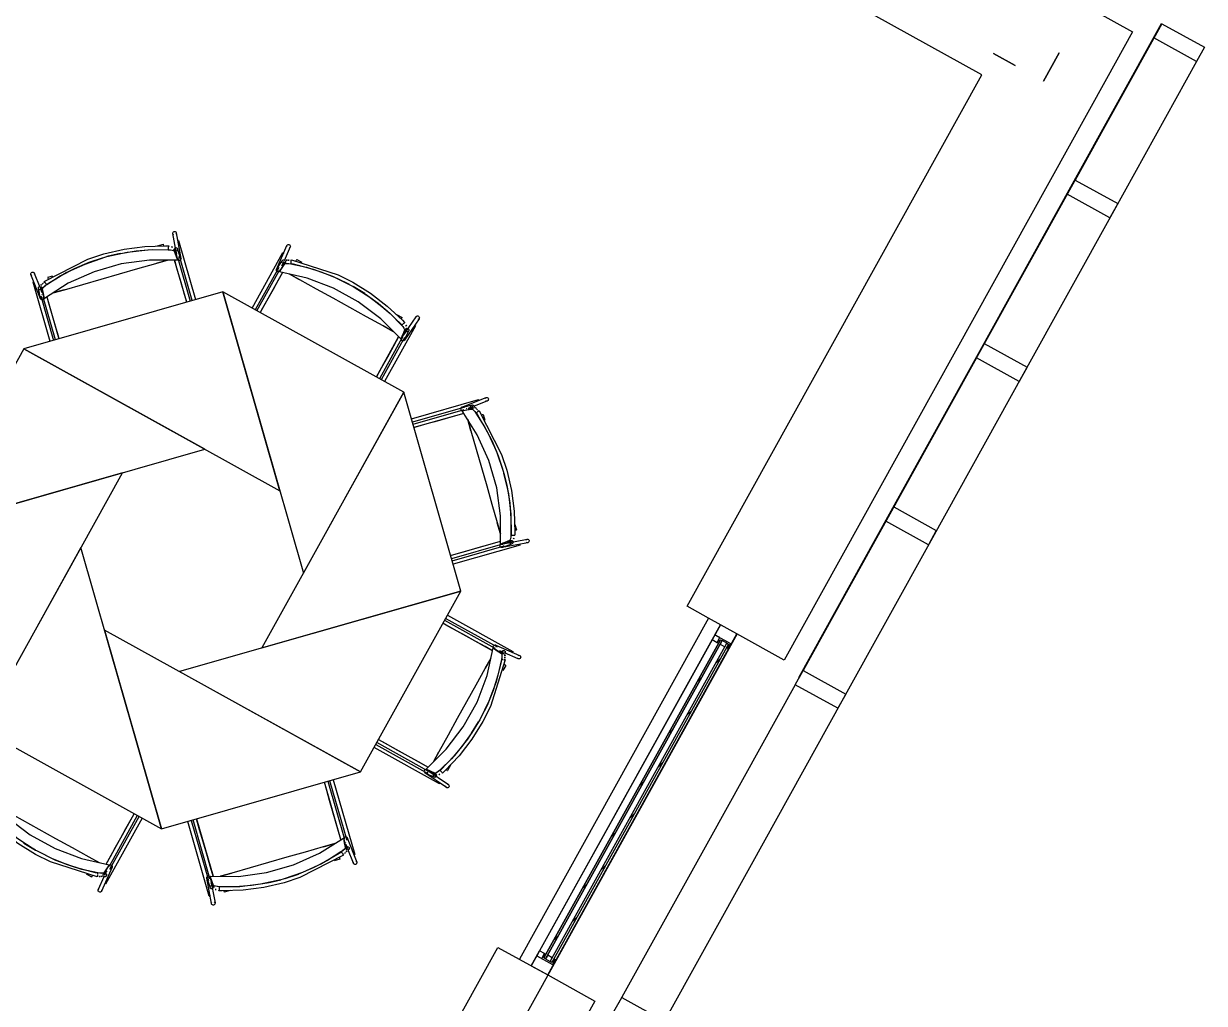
# Model space of a CAD drawing. Header units: metres. Extents: x 3.2 to 22.3, y 0.7 to 22.8.
# Drawn here: x 20.843 to 22.273, y 15.84 to 17.027 of the extents above; entities that cross this region are included whole.
import ezdxf

# ---------------------------------------------------------------- set-up
doc = ezdxf.new("R2010")
doc.units = ezdxf.units.M
for name, color, linetype in [('ARREDI', 9, 'Continuous'), ('INFISSI_VETRATE', 4, 'Continuous'), ('PARETI_STRUTTURE', 7, 'Continuous'), ('PORTE_SCALE', 2, 'Continuous')]:
    doc.layers.add(name, color=color, linetype=linetype)

msp = doc.modelspace()

# ---------------------------------------------------------------- linework, layer by layer
at = {"layer": 'ARREDI'}
for points in [[(22.2207, 17.0273), (22.2211, 17.0271), (22.1113, 16.8291), (22.111, 16.8293)], [(22.111, 16.8293), (22.1113, 16.8291), (22.0016, 16.6311), (22.0012, 16.6313)], [(21.1534, 16.4614), (21.0843, 16.7023), (20.8434, 16.6332)], [(21.182, 16.3617), (21.3035, 16.5808), (21.0843, 16.7023)], [(21.0626, 16.5118), (20.8434, 16.6332), (20.722, 16.4141)], [(22.0012, 16.6313), (22.0016, 16.6311), (21.8918, 16.4331), (21.8915, 16.4333)], [(21.1317, 16.2709), (21.3725, 16.3399), (21.3035, 16.5808)], [(20.9628, 16.4831), (20.722, 16.4141), (20.791, 16.1732)], [(21.8914, 16.4333), (21.8918, 16.4331), (21.782, 16.235), (21.7817, 16.2352)], [(20.9125, 16.3924), (20.791, 16.1732), (21.0102, 16.0517)], [(21.0319, 16.2423), (21.251, 16.1208), (21.3725, 16.3399)], [(20.9411, 16.2926), (21.0102, 16.0517), (21.251, 16.1208)]]:
    msp.add_lwpolyline(points, close=True, dxfattribs=at)
for points in [[(21.0249, 16.7714), (21.0243, 16.7718), (21.0238, 16.7724), (21.0237, 16.7729), (21.0237, 16.7729), (21.0237, 16.7731), (21.0237, 16.7739), (21.0241, 16.7746)], [(21.0241, 16.7745), (21.0246, 16.7751), (21.0253, 16.7754), (21.0261, 16.7754), (21.0268, 16.7752), (21.0274, 16.7748), (21.0278, 16.7742), (21.028, 16.7737), (21.028, 16.7737), (21.028, 16.7734), (21.0279, 16.7727), (21.0276, 16.772)], [(21.0131, 16.7579), (21.0129, 16.7586), (21.0127, 16.7592), (21.0126, 16.7597), (21.0125, 16.76)], [(21.0125, 16.76), (21.0125, 16.76)], [(21.0186, 16.7537), (21.0186, 16.7539), (21.0186, 16.7544), (21.0187, 16.755)], [(21.0187, 16.755), (21.0187, 16.7557), (21.0187, 16.7565), (21.0188, 16.7571), (21.0188, 16.7576), (21.0188, 16.7579), (21.0188, 16.758), (21.0188, 16.7579), (21.0188, 16.7577)], [(21.0222, 16.7568), (21.0235, 16.7565)], [(21.0234, 16.7565), (21.0222, 16.7567)], [(21.0257, 16.7555), (21.0278, 16.75), (21.0284, 16.7486)], [(21.0261, 16.7555), (21.0268, 16.7558), (21.0276, 16.7559), (21.0283, 16.7557), (21.0289, 16.7553), (21.0289, 16.7552), (21.0293, 16.7547), (21.0294, 16.7545), (21.0295, 16.7539), (21.0294, 16.7532), (21.029, 16.7525)], [(21.0293, 16.7641), (21.0299, 16.7643)], [(21.0307, 16.7645), (21.0304, 16.7645), (21.0299, 16.7643)], [(21.0307, 16.7646), (21.0307, 16.7646)], [(21.162, 16.7567), (21.1618, 16.7574), (21.1619, 16.7582), (21.162, 16.7584), (21.162, 16.7584), (21.1622, 16.7588), (21.1628, 16.7593), (21.1635, 16.7596), (21.1642, 16.7597), (21.1649, 16.7595), (21.1655, 16.759), (21.1659, 16.7584)], [(21.1659, 16.7584), (21.1661, 16.7577), (21.166, 16.7569), (21.1659, 16.7567), (21.1659, 16.7567), (21.1657, 16.7563), (21.1652, 16.7557)], [(21.0254, 16.7516), (21.0275, 16.7461), (21.0296, 16.7406), (20.9954, 16.7408), (20.9614, 16.7361), (20.9285, 16.7266), (20.8972, 16.7126), (20.8683, 16.6943), (20.8671, 16.7001), (20.866, 16.7059), (20.8663, 16.7068), (20.8674, 16.708), (20.8691, 16.7096), (20.871, 16.711)], [(20.871, 16.7111), (20.8875, 16.7214), (20.9048, 16.7305), (20.9227, 16.7381), (20.9386, 16.7433)], [(20.8712, 16.7111), (20.8876, 16.7215), (20.9049, 16.7305), (20.9228, 16.7381), (20.9386, 16.7433)], [(20.8788, 16.701), (20.8925, 16.7049), (20.9147, 16.7113), (20.9369, 16.7176), (20.9591, 16.724), (20.9813, 16.7304), (21.0034, 16.7367), (21.0172, 16.7406)], [(20.944, 16.7449), (20.9598, 16.7487)], [(20.9599, 16.7487), (20.944, 16.7449)], [(20.9604, 16.7488), (20.9794, 16.7519), (20.9988, 16.7534), (21.0182, 16.7533)], [(20.9605, 16.7489), (20.9795, 16.7519), (20.9989, 16.7534), (21.0184, 16.7533)], [(21.0172, 16.7406), (21.0038, 16.7368)], [(21.0184, 16.7533), (21.0208, 16.7531), (21.0231, 16.7527), (21.0247, 16.7522), (21.0254, 16.7516)], [(21.0184, 16.7533), (21.0209, 16.7531), (21.0231, 16.7527), (21.0247, 16.7522), (21.0254, 16.7516)], [(21.0291, 16.7526), (21.0285, 16.752), (21.0278, 16.7517), (21.0271, 16.7517), (21.0264, 16.7519), (21.0258, 16.7523), (21.0258, 16.7523), (21.0254, 16.7529), (21.0253, 16.753), (21.0252, 16.7536), (21.0253, 16.7543)], [(21.0406, 16.6898), (21.038, 16.6989), (21.0338, 16.7136), (21.0296, 16.7283), (21.0261, 16.7406)], [(21.0296, 16.7406), (21.0299, 16.7436)], [(21.0299, 16.7436), (21.0296, 16.7406)], [(21.0333, 16.7411), (21.0328, 16.7406), (21.0321, 16.7403), (21.0314, 16.7402), (21.0306, 16.7404), (21.03, 16.7408)], [(21.0311, 16.7444), (21.0318, 16.7445), (21.0326, 16.7443), (21.0332, 16.7438), (21.0336, 16.7432), (21.0337, 16.7427), (21.0337, 16.7427), (21.0338, 16.7425), (21.0337, 16.7417), (21.0333, 16.7411)], [(21.1561, 16.7381), (21.156, 16.7388), (21.1561, 16.7395), (21.1563, 16.7401), (21.1564, 16.7402), (21.1569, 16.7407), (21.1569, 16.7407), (21.1576, 16.741), (21.1583, 16.741), (21.1591, 16.7408), (21.1596, 16.7403)], [(21.1572, 16.7501), (21.1572, 16.7501)], [(21.1573, 16.7501), (21.1575, 16.75), (21.158, 16.7497)], [(21.158, 16.7497), (21.1585, 16.7494)], [(21.1608, 16.7405), (21.1625, 16.7407)], [(21.1625, 16.7407), (21.1609, 16.7405)], [(21.1635, 16.7406), (21.1647, 16.7406)], [(21.1648, 16.7406), (21.1637, 16.7406)], [(21.1673, 16.7407), (21.1673, 16.741), (21.1673, 16.741), (21.1673, 16.741)], [(21.174, 16.7416), (21.1738, 16.7413), (21.1736, 16.7409), (21.1733, 16.7403), (21.1729, 16.7397)], [(20.8533, 16.7221), (20.8527, 16.7225), (20.8522, 16.723), (20.8521, 16.7233), (20.8521, 16.7233), (20.852, 16.7237), (20.852, 16.7245), (20.8523, 16.7252), (20.8528, 16.7257), (20.8535, 16.7261), (20.8542, 16.7262), (20.8549, 16.726)], [(21.1494, 16.7278), (21.1492, 16.7286), (21.1493, 16.7293), (21.1494, 16.7295), (21.1494, 16.7296), (21.1496, 16.73), (21.1502, 16.7305), (21.1509, 16.7308), (21.1516, 16.7308)], [(21.1531, 16.7274), (21.1526, 16.7269), (21.1519, 16.7266), (21.1511, 16.7266), (21.1504, 16.7268), (21.1498, 16.7272), (21.1494, 16.7278)], [(21.3045, 16.6559), (21.3021, 16.6505), (21.2997, 16.6452), (21.2756, 16.6695), (21.2483, 16.6902), (21.2184, 16.7068), (21.1863, 16.719), (21.1529, 16.7265), (21.1562, 16.7314), (21.1595, 16.7363), (21.1603, 16.7367), (21.162, 16.7368), (21.1643, 16.7367), (21.1667, 16.7364)], [(21.1532, 16.7288), (21.1529, 16.7265)], [(21.1558, 16.7339), (21.1567, 16.7353), (21.1592, 16.7388)], [(21.1601, 16.7397), (21.1602, 16.739), (21.1602, 16.7382), (21.1599, 16.7377), (21.1598, 16.7376), (21.1593, 16.7371), (21.1586, 16.7368), (21.1579, 16.7368), (21.1572, 16.737), (21.1566, 16.7374), (21.1561, 16.7381)], [(21.1595, 16.7363), (21.1603, 16.7367), (21.1619, 16.7369), (21.1642, 16.7367), (21.1667, 16.7364)], [(21.1672, 16.7402), (21.1661, 16.7404)], [(21.1661, 16.7404), (21.1672, 16.7402)], [(21.1668, 16.7381), (21.1667, 16.7375), (21.1666, 16.737), (21.1666, 16.7368)], [(21.1667, 16.7364), (21.1857, 16.7321), (21.2043, 16.7262), (21.2224, 16.7189), (21.2373, 16.7114)], [(21.1669, 16.7364), (21.1858, 16.732), (21.2044, 16.7262), (21.2224, 16.7189), (21.2373, 16.7114)], [(21.167, 16.7388), (21.1671, 16.7396), (21.1672, 16.7402)], [(20.8546, 16.7141), (20.8546, 16.7141), (20.8546, 16.7141), (20.8554, 16.7143)], [(20.8549, 16.7261), (20.8556, 16.7257), (20.856, 16.7251), (20.8561, 16.7249), (20.8561, 16.7248), (20.8563, 16.7244), (20.8562, 16.7236), (20.856, 16.7229)], [(20.8554, 16.7143), (20.8561, 16.7145)], [(20.8668, 16.7127), (20.8657, 16.7117)], [(20.8657, 16.7117), (20.8667, 16.7126)], [(20.8687, 16.7141), (20.8678, 16.7134)], [(20.8678, 16.7134), (20.8687, 16.7141)], [(20.8682, 16.7148), (20.8682, 16.7148)], [(20.8682, 16.7147), (20.8684, 16.7145), (20.8687, 16.7141), (20.869, 16.7135), (20.8695, 16.7129), (20.8699, 16.7123)], [(20.8707, 16.7112), (20.8705, 16.7114), (20.8703, 16.7118), (20.8699, 16.7123)], [(20.8731, 16.7178), (20.8729, 16.7185), (20.8727, 16.7191), (20.8726, 16.7196), (20.8725, 16.7198)], [(21.1564, 16.7257), (21.1513, 16.7166), (21.1451, 16.7053), (21.1388, 16.694), (21.1325, 16.6827), (21.1295, 16.6773)], [(21.1772, 16.717), (21.1651, 16.7238)], [(21.291, 16.654), (21.2784, 16.6609), (21.2583, 16.6721), (21.2381, 16.6833), (21.2179, 16.6945), (21.1977, 16.7057), (21.1776, 16.7168), (21.1651, 16.7238)], [(20.8624, 16.7048), (20.8617, 16.7052), (20.8613, 16.7057), (20.8611, 16.7063), (20.861, 16.7064), (20.8611, 16.7071), (20.8611, 16.7072), (20.8613, 16.7078), (20.8619, 16.7084), (20.8625, 16.7087), (20.8633, 16.7088)], [(20.864, 16.7087), (20.8646, 16.7083), (20.8651, 16.7077), (20.8653, 16.7072), (20.8653, 16.707), (20.8653, 16.7063), (20.8653, 16.7063), (20.865, 16.7056), (20.8645, 16.7051), (20.8639, 16.7047), (20.8631, 16.7046), (20.8624, 16.7048)], [(20.8639, 16.7098), (20.865, 16.7111)], [(20.8651, 16.7111), (20.864, 16.7098)], [(20.8651, 16.7016), (20.8648, 16.7032), (20.864, 16.7074)], [(20.8654, 16.7), (20.8656, 16.6991)], [(20.866, 16.7059), (20.8663, 16.7067), (20.8673, 16.708), (20.869, 16.7095), (20.871, 16.711)], [(20.8922, 16.7048), (20.8788, 16.701)], [(21.2422, 16.7087), (21.2561, 16.7002)], [(21.2562, 16.7002), (21.2422, 16.7087)], [(21.2567, 16.6999), (21.2722, 16.6886), (21.287, 16.676), (21.3007, 16.6622)], [(21.2567, 16.6999), (21.2723, 16.6886), (21.2871, 16.6759), (21.3008, 16.6621)], [(20.8648, 16.6928), (20.8642, 16.6931), (20.8637, 16.6937), (20.8636, 16.6939), (20.8636, 16.694), (20.8635, 16.6944), (20.8635, 16.6952), (20.8638, 16.6959), (20.8643, 16.6964)], [(20.8678, 16.6951), (20.8677, 16.6943), (20.8675, 16.6936), (20.867, 16.6931), (20.8663, 16.6927), (20.8656, 16.6926), (20.8648, 16.6928)], [(20.8669, 16.6961), (20.8683, 16.6943)], [(20.8713, 16.6962), (20.8741, 16.6862), (20.8777, 16.6738), (20.8813, 16.6613), (20.8848, 16.6489), (20.8858, 16.6454)], [(21.3003, 16.6691), (21.3006, 16.6697), (21.301, 16.6703), (21.3012, 16.6707), (21.3013, 16.671)], [(21.318, 16.671), (21.3182, 16.6717), (21.3184, 16.6722), (21.3184, 16.6722), (21.3185, 16.6724), (21.3191, 16.6728), (21.3198, 16.6731)], [(21.3198, 16.6731), (21.3206, 16.6731), (21.3213, 16.6728), (21.3218, 16.6723), (21.3222, 16.6716), (21.3223, 16.6709), (21.3222, 16.6702), (21.322, 16.6697), (21.322, 16.6697), (21.3218, 16.6695), (21.3212, 16.6691), (21.3205, 16.6688)], [(21.291, 16.654), (21.2788, 16.6607)], [(21.3008, 16.6621), (21.3023, 16.6602), (21.3036, 16.6583), (21.3044, 16.6568), (21.3045, 16.6559)], [(21.3008, 16.6621), (21.3024, 16.6601), (21.3037, 16.6583), (21.3045, 16.6568), (21.3046, 16.6559)], [(21.3022, 16.6631), (21.3017, 16.6626), (21.3014, 16.6623), (21.3012, 16.6622)], [(21.3042, 16.6649), (21.3044, 16.665), (21.3044, 16.6651), (21.3044, 16.665), (21.3042, 16.6648), (21.3033, 16.6641), (21.3027, 16.6636), (21.3022, 16.6631)], [(21.3075, 16.6584), (21.3051, 16.653), (21.3045, 16.6517)], [(21.3078, 16.654), (21.3071, 16.654), (21.3063, 16.6543), (21.3058, 16.6548), (21.3054, 16.6554), (21.3053, 16.6561), (21.3053, 16.6561), (21.3054, 16.6568), (21.3055, 16.657), (21.3058, 16.6575), (21.3064, 16.6579), (21.3071, 16.6582)], [(21.3066, 16.6608), (21.3059, 16.6618)], [(21.3059, 16.6618), (21.3067, 16.6607)], [(21.3085, 16.6579), (21.3091, 16.6574), (21.3095, 16.6568), (21.3096, 16.656), (21.3096, 16.656), (21.3095, 16.6553), (21.3094, 16.6552), (21.3091, 16.6547), (21.3085, 16.6542), (21.3078, 16.654)], [(21.3161, 16.662), (21.3167, 16.6617)], [(21.3175, 16.6613), (21.3175, 16.6613), (21.3174, 16.6613), (21.3172, 16.6615), (21.3167, 16.6617)], [(21.2972, 16.6477), (21.291, 16.6365), (21.2836, 16.6231), (21.2762, 16.6097), (21.2703, 16.5992)], [(21.2997, 16.6452), (21.302, 16.6471)], [(21.302, 16.6471), (21.2997, 16.6451)], [(21.3027, 16.6428), (21.302, 16.6429), (21.3013, 16.6431), (21.3007, 16.6436), (21.3003, 16.6443), (21.3002, 16.645)], [(21.3035, 16.6468), (21.3041, 16.6463), (21.3044, 16.6457), (21.3045, 16.6449), (21.3044, 16.6442), (21.3042, 16.6438), (21.3042, 16.6437), (21.304, 16.6435), (21.3034, 16.6431), (21.3027, 16.6429)], [(21.3941, 16.5709), (21.3939, 16.5717), (21.3938, 16.5717)], [(21.3938, 16.5717), (21.3938, 16.5717)], [(21.3941, 16.5709), (21.3943, 16.5702)], [(21.4019, 16.573), (21.4022, 16.5736), (21.4028, 16.5741), (21.403, 16.5742), (21.4031, 16.5742), (21.4035, 16.5743), (21.4043, 16.5743), (21.405, 16.574), (21.4055, 16.5735), (21.4059, 16.5728), (21.406, 16.5721), (21.4058, 16.5714)], [(21.4058, 16.5714), (21.4055, 16.5707), (21.4049, 16.5703), (21.4046, 16.5701), (21.4046, 16.5701), (21.4042, 16.57), (21.4034, 16.57), (21.4027, 16.5703)], [(21.376, 16.555), (21.366, 16.5522), (21.3536, 16.5486), (21.3411, 16.545), (21.3287, 16.5415), (21.3163, 16.5379)], [(21.3749, 16.5585), (21.3741, 16.5585), (21.3734, 16.5588), (21.3729, 16.5593), (21.3725, 16.56), (21.3724, 16.5607), (21.3725, 16.5615)], [(21.3725, 16.5615), (21.3729, 16.5621), (21.3735, 16.5626), (21.3737, 16.5627), (21.3738, 16.5627), (21.3742, 16.5628), (21.375, 16.5628), (21.3757, 16.5625), (21.3762, 16.562)], [(21.4314, 16.4009), (21.4259, 16.3988), (21.4204, 16.3967), (21.4206, 16.4309), (21.4159, 16.4649), (21.4064, 16.4978), (21.3924, 16.5291), (21.3741, 16.558), (21.3799, 16.5592), (21.3857, 16.5603), (21.3865, 16.56), (21.3878, 16.5589), (21.3894, 16.5572), (21.3908, 16.5552)], [(21.3759, 16.5594), (21.3741, 16.558)], [(21.3798, 16.5609), (21.3789, 16.5607)], [(21.3814, 16.5612), (21.383, 16.5615), (21.3872, 16.5623)], [(21.3885, 16.5623), (21.3881, 16.5617), (21.3875, 16.5612), (21.3869, 16.561), (21.3868, 16.561), (21.3861, 16.561), (21.3861, 16.561), (21.3854, 16.5613), (21.3848, 16.5618), (21.3845, 16.5624), (21.3844, 16.5632), (21.3846, 16.5639)], [(21.3846, 16.5639), (21.3849, 16.5646), (21.3855, 16.565), (21.3861, 16.5652), (21.3862, 16.5653), (21.3869, 16.5652), (21.3869, 16.5652), (21.3876, 16.5649), (21.3882, 16.5644), (21.3885, 16.5638), (21.3886, 16.563)], [(21.3857, 16.5603), (21.3865, 16.56), (21.3878, 16.559), (21.3893, 16.5573), (21.3908, 16.5552)], [(21.3909, 16.5612), (21.3896, 16.5623)], [(21.3896, 16.5623), (21.3909, 16.5613)], [(21.3908, 16.5552), (21.4012, 16.5388), (21.4103, 16.5215), (21.4179, 16.5036), (21.4231, 16.4877)], [(21.3909, 16.5551), (21.4013, 16.5387), (21.4103, 16.5214), (21.4179, 16.5035), (21.4231, 16.4877)], [(21.391, 16.5556), (21.3912, 16.5558), (21.3916, 16.556), (21.3921, 16.5564)], [(21.3925, 16.5595), (21.3915, 16.5606)], [(21.3915, 16.5606), (21.3924, 16.5596)], [(21.3945, 16.5581), (21.3943, 16.5579), (21.3939, 16.5576), (21.3933, 16.5572), (21.3927, 16.5568), (21.3921, 16.5564)], [(21.3939, 16.5576), (21.3932, 16.5585)], [(21.3932, 16.5585), (21.3939, 16.5576)], [(21.3945, 16.5581), (21.3946, 16.5581)], [(21.3846, 16.5341), (21.3808, 16.5475)], [(21.3808, 16.5475), (21.3847, 16.5338), (21.391, 16.5116), (21.3974, 16.4894), (21.4038, 16.4672), (21.4101, 16.445), (21.4165, 16.4229), (21.4204, 16.4091)], [(21.3975, 16.5532), (21.3983, 16.5534), (21.3989, 16.5536), (21.3994, 16.5537), (21.3996, 16.5538)], [(21.4247, 16.4823), (21.4285, 16.4665)], [(21.4285, 16.4664), (21.4247, 16.4823)], [(21.4286, 16.4658), (21.4317, 16.4469), (21.4332, 16.4275), (21.4331, 16.4081)], [(21.4286, 16.4658), (21.4317, 16.4468), (21.4332, 16.4274), (21.4331, 16.4079)], [(21.4204, 16.4091), (21.4166, 16.4225)], [(21.4398, 16.4138), (21.4395, 16.4137), (21.439, 16.4136), (21.4384, 16.4134), (21.4379, 16.4133)], [(21.4398, 16.4138), (21.4398, 16.4138)], [(21.3602, 16.383), (21.364, 16.3841), (21.3787, 16.3883), (21.3934, 16.3925), (21.4081, 16.3967), (21.4204, 16.4002)], [(21.4353, 16.4006), (21.4297, 16.3985), (21.4284, 16.3979)], [(21.4331, 16.4079), (21.4329, 16.4055), (21.4325, 16.4032), (21.432, 16.4016), (21.4314, 16.4009)], [(21.4331, 16.4079), (21.4329, 16.4054), (21.4325, 16.4031), (21.4319, 16.4016), (21.4314, 16.4009)], [(21.4323, 16.3972), (21.4318, 16.3978), (21.4315, 16.3985), (21.4315, 16.3992), (21.4317, 16.3999), (21.4321, 16.4005), (21.4321, 16.4005), (21.4327, 16.4009), (21.4328, 16.401), (21.4334, 16.4011), (21.4341, 16.401)], [(21.4353, 16.4001), (21.4356, 16.3995), (21.4357, 16.3987), (21.4355, 16.398), (21.4351, 16.3974), (21.435, 16.3974), (21.4345, 16.397), (21.4343, 16.3969), (21.4337, 16.3968), (21.433, 16.3969), (21.4323, 16.3972)], [(21.4334, 16.4077), (21.4337, 16.4077), (21.4341, 16.4077), (21.4348, 16.4076)], [(21.4348, 16.4076), (21.4355, 16.4076), (21.4363, 16.4076), (21.4369, 16.4075), (21.4374, 16.4075), (21.4377, 16.4075), (21.4378, 16.4075), (21.4377, 16.4075), (21.4375, 16.4075)], [(21.4363, 16.4029), (21.4365, 16.4041)], [(21.4365, 16.4041), (21.4363, 16.4028)], [(21.4512, 16.4014), (21.4516, 16.402), (21.4522, 16.4024), (21.4527, 16.4026), (21.4527, 16.4026), (21.4529, 16.4026), (21.4537, 16.4025), (21.4543, 16.4022)], [(21.4543, 16.4022), (21.4549, 16.4017), (21.4552, 16.401), (21.4552, 16.4002), (21.455, 16.3995), (21.4546, 16.3989), (21.4539, 16.3985), (21.4535, 16.3983), (21.4535, 16.3983), (21.4532, 16.3983), (21.4525, 16.3984), (21.4518, 16.3987)], [(21.4209, 16.393), (21.4203, 16.3935), (21.42, 16.3942), (21.42, 16.3949), (21.4202, 16.3957), (21.4206, 16.3963)], [(21.4204, 16.3967), (21.4234, 16.3964)], [(21.4234, 16.3964), (21.4204, 16.3967)], [(21.4242, 16.3952), (21.4243, 16.3945), (21.4241, 16.3937), (21.4236, 16.3931), (21.423, 16.3927), (21.4225, 16.3926), (21.4225, 16.3926), (21.4223, 16.3925), (21.4215, 16.3926), (21.4209, 16.3929)], [(21.4439, 16.397), (21.4441, 16.3964)], [(21.4443, 16.3956), (21.4443, 16.3959), (21.4441, 16.3964)], [(21.4443, 16.3956), (21.4443, 16.3956)], [(21.411, 16.2674), (21.4019, 16.2725), (21.3906, 16.2787), (21.3793, 16.285), (21.368, 16.2913), (21.3567, 16.2975), (21.3508, 16.3008)], [(21.6861, 16.2836), (21.6801, 16.2869), (21.6868, 16.2991)], [(21.7068, 16.288), (21.6868, 16.2991)], [(21.6801, 16.2869), (21.6768, 16.281)], [(21.6801, 16.2869), (21.6989, 16.2765)], [(21.6828, 16.2776), (21.6861, 16.2836)], [(21.6966, 16.2697), (21.7068, 16.288)], [(21.3412, 16.1192), (21.3358, 16.1217), (21.3304, 16.1241), (21.3548, 16.1482), (21.3755, 16.1755), (21.3921, 16.2054), (21.4043, 16.2375), (21.4118, 16.2709), (21.4167, 16.2676), (21.4216, 16.2643), (21.422, 16.2635), (21.4221, 16.2618), (21.422, 16.2595), (21.4217, 16.2571)], [(21.4127, 16.2707), (21.4122, 16.2712), (21.4119, 16.2719), (21.4118, 16.2727), (21.4121, 16.2734), (21.4125, 16.274), (21.4131, 16.2744)], [(21.4141, 16.2706), (21.4118, 16.2709)], [(21.4131, 16.2744), (21.4139, 16.2746), (21.4146, 16.2745), (21.4148, 16.2744), (21.4148, 16.2744), (21.4153, 16.2742), (21.4158, 16.2736), (21.4161, 16.2729), (21.4161, 16.2722)], [(21.6768, 16.281), (21.6828, 16.2776), (21.6844, 16.2805)], [(21.6828, 16.2776), (21.6845, 16.2767)], [(21.6861, 16.2796), (21.6844, 16.2805)], [(21.6845, 16.2767), (21.6861, 16.2796)], [(21.689, 16.2798), (21.6865, 16.2753)], [(21.6865, 16.2753), (21.692, 16.2722)], [(21.6945, 16.2767), (21.689, 16.2798)], [(21.692, 16.2723), (21.6945, 16.2767)], [(21.6961, 16.2748), (21.6942, 16.2713)], [(21.6942, 16.2713), (21.6956, 16.2706)], [(21.6989, 16.2765), (21.6955, 16.2703)], [(21.6955, 16.2703), (21.6966, 16.2697)], [(21.6956, 16.2706), (21.6975, 16.274)], [(21.6975, 16.274), (21.6961, 16.2748)], [(21.3393, 16.1328), (21.3462, 16.1454), (21.3574, 16.1655), (21.3686, 16.1857), (21.3798, 16.2059), (21.391, 16.2261), (21.4021, 16.2462), (21.4091, 16.2587)], [(21.4217, 16.2571), (21.4174, 16.2381), (21.4115, 16.2195), (21.4042, 16.2014), (21.3967, 16.1865)], [(21.4216, 16.2569), (21.4173, 16.238), (21.4115, 16.2194), (21.4042, 16.2014), (21.3967, 16.1865)], [(21.4023, 16.2466), (21.4091, 16.2587)], [(21.4192, 16.268), (21.4205, 16.2671), (21.4241, 16.2646)], [(21.4216, 16.2643), (21.422, 16.2635), (21.4221, 16.2619), (21.422, 16.2596), (21.4217, 16.2571)], [(21.425, 16.2637), (21.4242, 16.2636), (21.4235, 16.2636), (21.423, 16.2639), (21.4228, 16.264), (21.4224, 16.2645), (21.4221, 16.2652), (21.422, 16.2659), (21.4223, 16.2666), (21.4227, 16.2672), (21.4234, 16.2677)], [(21.4234, 16.257), (21.4228, 16.2571), (21.4223, 16.2572), (21.4221, 16.2572)], [(21.4234, 16.2676), (21.4241, 16.2678), (21.4248, 16.2677), (21.4253, 16.2675), (21.4255, 16.2674), (21.4259, 16.2669), (21.426, 16.2669), (21.4262, 16.2662), (21.4263, 16.2655), (21.426, 16.2647), (21.4256, 16.2641)], [(21.4241, 16.2568), (21.4249, 16.2567), (21.4255, 16.2566)], [(21.4255, 16.2566), (21.4257, 16.2577)], [(21.4257, 16.2577), (21.4255, 16.2566)], [(21.4258, 16.263), (21.426, 16.2613)], [(21.4259, 16.2613), (21.4258, 16.2629)], [(21.4258, 16.259), (21.4259, 16.2601)], [(21.4259, 16.2603), (21.4259, 16.2591)], [(21.426, 16.2565), (21.4263, 16.2565), (21.4263, 16.2565), (21.4263, 16.2565)], [(21.435, 16.2658), (21.4347, 16.2652)], [(21.4354, 16.2665), (21.4353, 16.2663), (21.435, 16.2658)], [(21.4354, 16.2666), (21.4354, 16.2666)], [(21.4437, 16.2579), (21.4429, 16.2577), (21.4422, 16.2578), (21.442, 16.2579), (21.442, 16.2579), (21.4415, 16.2581), (21.441, 16.2586)], [(21.442, 16.2618), (21.4427, 16.262), (21.4435, 16.2619), (21.4437, 16.2618), (21.4437, 16.2618), (21.4441, 16.2616), (21.4446, 16.261), (21.4449, 16.2603), (21.445, 16.2596), (21.4447, 16.2589), (21.4443, 16.2583), (21.4437, 16.2578)], [(21.4268, 16.2498), (21.4266, 16.25), (21.4262, 16.2502), (21.4256, 16.2505), (21.425, 16.2509)], [(21.394, 16.1816), (21.3855, 16.1677)], [(21.3855, 16.1676), (21.394, 16.1816)], [(21.2728, 16.1599), (21.2817, 16.155), (21.295, 16.1476), (21.3084, 16.1402), (21.3218, 16.1328), (21.3329, 16.1266)], [(21.3852, 16.1671), (21.3739, 16.1515), (21.3612, 16.1367), (21.3474, 16.123)], [(21.3852, 16.1671), (21.3739, 16.1516), (21.3613, 16.1368), (21.3475, 16.1231)], [(21.3393, 16.1328), (21.346, 16.145)], [(21.3281, 16.1211), (21.3281, 16.1218), (21.3284, 16.1225), (21.3289, 16.1231), (21.3296, 16.1235), (21.3303, 16.1236)], [(21.3321, 16.1203), (21.3316, 16.1197), (21.3309, 16.1194), (21.3302, 16.1193), (21.3295, 16.1194), (21.329, 16.1196), (21.329, 16.1196), (21.3288, 16.1198), (21.3284, 16.1204), (21.3281, 16.1211)], [(21.3304, 16.1241), (21.3324, 16.1218)], [(21.3324, 16.1218), (21.3304, 16.1241)], [(21.3437, 16.1163), (21.3383, 16.1187), (21.337, 16.1193)], [(21.3393, 16.116), (21.3393, 16.1167), (21.3396, 16.1175), (21.3401, 16.118), (21.3407, 16.1184), (21.3414, 16.1185), (21.3414, 16.1185), (21.3421, 16.1184), (21.3423, 16.1183), (21.3428, 16.118), (21.3432, 16.1174), (21.3435, 16.1167)], [(21.3432, 16.1152), (21.3427, 16.1147), (21.342, 16.1143), (21.3413, 16.1142), (21.3413, 16.1142), (21.3406, 16.1143), (21.3405, 16.1144), (21.34, 16.1147), (21.3395, 16.1153), (21.3393, 16.116)], [(21.3474, 16.123), (21.3455, 16.1215), (21.3436, 16.1202), (21.3421, 16.1194), (21.3412, 16.1192)], [(21.3474, 16.123), (21.3454, 16.1214), (21.3435, 16.1201), (21.3421, 16.1193), (21.3412, 16.1192)], [(21.3471, 16.1179), (21.346, 16.1171)], [(21.3461, 16.1172), (21.3471, 16.1179)], [(21.3484, 16.1216), (21.3479, 16.1221), (21.3476, 16.1224), (21.3475, 16.1226)], [(21.3502, 16.1196), (21.3503, 16.1194), (21.3503, 16.1194), (21.3503, 16.1194), (21.3501, 16.1196), (21.3494, 16.1205), (21.3489, 16.1211), (21.3484, 16.1216)], [(21.3544, 16.1235), (21.355, 16.1232), (21.3556, 16.1228), (21.356, 16.1226), (21.3562, 16.1225)], [(21.2273, 16.0387), (21.2244, 16.0487), (21.2209, 16.0611), (21.2173, 16.0736), (21.2137, 16.086), (21.2102, 16.0984), (21.2074, 16.1083)], [(21.3466, 16.1063), (21.3466, 16.1063), (21.3466, 16.1064), (21.3468, 16.1066), (21.347, 16.1071)], [(21.3473, 16.1077), (21.347, 16.1071)], [(21.3584, 16.104), (21.3583, 16.1032), (21.3581, 16.1025), (21.3576, 16.1019), (21.3569, 16.1016), (21.3562, 16.1015), (21.3554, 16.1016), (21.355, 16.1018), (21.355, 16.1018), (21.3548, 16.102), (21.3543, 16.1026), (21.3541, 16.1033)], [(21.3563, 16.1058), (21.357, 16.1056), (21.3575, 16.1054), (21.3575, 16.1054), (21.3577, 16.1053), (21.3581, 16.1047), (21.3584, 16.104)], [(20.795, 16.0788), (20.7974, 16.0842), (20.7999, 16.0896), (20.8239, 16.0653), (20.8512, 16.0446), (20.8812, 16.028), (20.9133, 16.0158), (20.9467, 16.0083), (20.9434, 16.0034), (20.9401, 15.9985), (20.9393, 15.9981), (20.9376, 15.998), (20.9353, 15.9981), (20.9329, 15.9984)], [(20.8086, 16.0808), (20.8212, 16.0739), (20.8413, 16.0627), (20.8615, 16.0515), (20.8817, 16.0403), (20.9019, 16.0291), (20.922, 16.018), (20.9345, 16.011)], [(20.9432, 16.009), (20.9483, 16.0182), (20.9545, 16.0295), (20.9608, 16.0408), (20.9671, 16.0521), (20.9733, 16.0634), (20.977, 16.0701)], [(21.0725, 15.9943), (21.069, 16.0066), (21.0648, 16.0213), (21.0606, 16.036), (21.0563, 16.0506), (21.0526, 16.0639)], [(21.0732, 15.9833), (21.0711, 15.9888), (21.069, 15.9943), (21.1032, 15.9941), (21.1371, 15.9988), (21.1701, 16.0083), (21.2014, 16.0223), (21.2303, 16.0406), (21.2314, 16.0348), (21.2326, 16.029), (21.2323, 16.0282), (21.2312, 16.0269), (21.2295, 16.0253), (21.2275, 16.0239)], [(21.2317, 16.0388), (21.2303, 16.0406)], [(21.2308, 16.0398), (21.2308, 16.0406), (21.2311, 16.0413), (21.2316, 16.0418), (21.2323, 16.0422), (21.233, 16.0423), (21.2337, 16.0422)], [(21.2337, 16.0422), (21.2344, 16.0418), (21.2348, 16.0412), (21.2349, 16.041), (21.2349, 16.0409), (21.2351, 16.0405), (21.235, 16.0397), (21.2348, 16.039), (21.2342, 16.0385)], [(20.8434, 16.0346), (20.8574, 16.0261)], [(20.8574, 16.0261), (20.8434, 16.0345)], [(21.2198, 16.0339), (21.206, 16.03), (21.1839, 16.0237), (21.1617, 16.0173), (21.1395, 16.0109), (21.1173, 16.0046), (21.0952, 15.9982), (21.0814, 15.9943)], [(21.2064, 16.0301), (21.2198, 16.0339)], [(21.2326, 16.029), (21.2323, 16.0282), (21.2312, 16.0269), (21.2296, 16.0254), (21.2275, 16.0239)], [(21.2331, 16.0349), (21.233, 16.0358)], [(21.2346, 16.0262), (21.2339, 16.0266), (21.2335, 16.0272), (21.2332, 16.0278), (21.2332, 16.0279), (21.2332, 16.0286), (21.2332, 16.0286), (21.2335, 16.0293), (21.234, 16.0298), (21.2347, 16.0302), (21.2354, 16.0303), (21.2362, 16.0301)], [(21.2334, 16.0333), (21.2338, 16.0317), (21.2346, 16.0275)], [(21.2362, 16.0301), (21.2368, 16.0298), (21.2373, 16.0292), (21.2375, 16.0286), (21.2375, 16.0285), (21.2375, 16.0278), (21.2375, 16.0278), (21.2372, 16.0271), (21.2367, 16.0265), (21.236, 16.0262), (21.2353, 16.0261)], [(20.9327, 15.9984), (20.9138, 16.0027), (20.8952, 16.0086), (20.8772, 16.0159), (20.8623, 16.0234)], [(20.9329, 15.9984), (20.9139, 16.0027), (20.8953, 16.0085), (20.8772, 16.0159), (20.8623, 16.0234)], [(20.9223, 16.0178), (20.9345, 16.011)], [(21.2275, 16.0239), (21.211, 16.0135), (21.1938, 16.0044), (21.1758, 15.9968)], [(21.2274, 16.0238), (21.2109, 16.0134), (21.1937, 16.0044), (21.1758, 15.9968)], [(21.2255, 16.017), (21.2257, 16.0164), (21.2258, 16.0158), (21.226, 16.0153), (21.2261, 16.0151)], [(21.2279, 16.0237), (21.228, 16.0235), (21.2283, 16.0231), (21.2287, 16.0226)], [(21.2304, 16.0202), (21.2302, 16.0204), (21.2299, 16.0208), (21.2295, 16.0214), (21.2291, 16.022), (21.2287, 16.0226)], [(21.2299, 16.0208), (21.2308, 16.0215)], [(21.2308, 16.0215), (21.2299, 16.0208)], [(21.2304, 16.0201), (21.2304, 16.0201)], [(21.2318, 16.0222), (21.2328, 16.0232)], [(21.2328, 16.0232), (21.2319, 16.0223)], [(21.2335, 16.0238), (21.2346, 16.0251)], [(21.2346, 16.0251), (21.2336, 16.0238)], [(21.2436, 16.0089), (21.243, 16.0092), (21.2425, 16.0098), (21.2424, 16.01), (21.2424, 16.0101), (21.2423, 16.0105), (21.2423, 16.0113), (21.2426, 16.012)], [(21.2431, 16.0206), (21.2425, 16.0204)], [(21.244, 16.0209), (21.244, 16.0209), (21.2439, 16.0208), (21.2436, 16.0208), (21.2431, 16.0206)], [(21.2452, 16.0128), (21.2459, 16.0125), (21.2463, 16.0119), (21.2464, 16.0116), (21.2464, 16.0116), (21.2466, 16.0112), (21.2465, 16.0104), (21.2463, 16.0097), (21.2458, 16.0092), (21.2451, 16.0088), (21.2443, 16.0087), (21.2436, 16.0089)], [(20.9328, 15.9967), (20.9329, 15.9973), (20.933, 15.9978), (20.933, 15.998)], [(20.9401, 15.9984), (20.9393, 15.9981), (20.9377, 15.9979), (20.9354, 15.998), (20.9329, 15.9984)], [(20.9395, 15.9951), (20.9393, 15.9958), (20.9394, 15.9966), (20.9397, 15.9971), (20.9398, 15.9972), (20.9403, 15.9977), (20.941, 15.998), (20.9417, 15.998), (20.9424, 15.9978), (20.943, 15.9973), (20.9434, 15.9967)], [(20.9438, 16.0009), (20.9428, 15.9995), (20.9404, 15.996)], [(20.9464, 16.006), (20.9467, 16.0083)], [(20.9465, 16.0074), (20.947, 16.0079), (20.9477, 16.0082), (20.9485, 16.0082), (20.9492, 16.008), (20.9498, 16.0076), (20.9502, 16.0069)], [(20.9502, 16.0069), (20.9504, 16.0062), (20.9503, 16.0055), (20.9502, 16.0052), (20.9502, 16.0052), (20.95, 16.0048), (20.9494, 16.0043), (20.9487, 16.004), (20.948, 16.004)], [(21.0814, 15.9943), (21.0948, 15.9981)], [(20.9256, 15.9932), (20.9258, 15.9935), (20.926, 15.9939), (20.9263, 15.9945), (20.9267, 15.9951)], [(20.9323, 15.9941), (20.9323, 15.9938), (20.9323, 15.9937), (20.9323, 15.9938)], [(20.9326, 15.996), (20.9325, 15.9952), (20.9324, 15.9946)], [(20.9324, 15.9946), (20.9335, 15.9944)], [(20.9335, 15.9944), (20.9324, 15.9946)], [(20.9348, 15.9942), (20.9359, 15.9942)], [(20.9361, 15.9942), (20.9349, 15.9942)], [(20.937, 15.9941), (20.9387, 15.9943)], [(20.9388, 15.9943), (20.9371, 15.9941)], [(20.9434, 15.9967), (20.9436, 15.996), (20.9435, 15.9953), (20.9433, 15.9947), (20.9432, 15.9946), (20.9427, 15.9941), (20.9427, 15.9941), (20.942, 15.9938), (20.9413, 15.9938), (20.9405, 15.994), (20.9399, 15.9945)], [(20.9416, 15.9851), (20.941, 15.9854)], [(20.9423, 15.9847), (20.9421, 15.9848), (20.9416, 15.9851)], [(20.9424, 15.9847), (20.9424, 15.9846)], [(21.0675, 15.9905), (21.0667, 15.9904), (21.066, 15.9906), (21.0654, 15.9911), (21.065, 15.9917), (21.0648, 15.9922), (21.0648, 15.9922), (21.0648, 15.9924), (21.0649, 15.9932), (21.0652, 15.9938)], [(21.0652, 15.9938), (21.0658, 15.9943), (21.0664, 15.9947), (21.0672, 15.9947), (21.0679, 15.9945), (21.0685, 15.9941)], [(21.069, 15.9943), (21.0687, 15.9913)], [(21.0687, 15.9913), (21.069, 15.9943)], [(21.0695, 15.9824), (21.07, 15.9829), (21.0707, 15.9832), (21.0715, 15.9832), (21.0722, 15.983), (21.0728, 15.9826), (21.0728, 15.9826), (21.0732, 15.982), (21.0733, 15.9819), (21.0734, 15.9813), (21.0733, 15.9806)], [(21.0728, 15.9794), (21.0707, 15.985), (21.0702, 15.9863)], [(21.0802, 15.9816), (21.0778, 15.9818), (21.0755, 15.9822), (21.0739, 15.9827), (21.0732, 15.9833)], [(21.0802, 15.9816), (21.0776, 15.9818), (21.0754, 15.9822), (21.0738, 15.9828), (21.0732, 15.9833)], [(21.1381, 15.9861), (21.1191, 15.983), (21.0997, 15.9815), (21.0802, 15.9816)], [(21.1381, 15.9861), (21.1192, 15.983), (21.0998, 15.9815), (21.0803, 15.9816)], [(21.1546, 15.99), (21.1387, 15.9862)], [(21.1387, 15.9862), (21.1546, 15.99)], [(21.1599, 15.9916), (21.1758, 15.9968)], [(21.1758, 15.9968), (21.16, 15.9916)], [(20.9336, 15.9764), (20.9335, 15.9771), (20.9336, 15.9779), (20.9336, 15.9781), (20.9336, 15.9781), (20.9339, 15.9785), (20.9344, 15.979)], [(20.9376, 15.9781), (20.9378, 15.9774), (20.9377, 15.9766), (20.9376, 15.9764), (20.9376, 15.9764), (20.9374, 15.976), (20.9368, 15.9754), (20.9361, 15.9752), (20.9354, 15.9751), (20.9347, 15.9753), (20.9341, 15.9758), (20.9336, 15.9764)], [(21.0678, 15.9704), (21.0678, 15.9704)], [(21.0679, 15.9704), (21.0681, 15.9704), (21.0686, 15.9706)], [(21.0693, 15.9708), (21.0686, 15.9706)], [(21.0724, 15.9794), (21.0717, 15.9791), (21.071, 15.979), (21.0703, 15.9792), (21.0697, 15.9796), (21.0696, 15.9797), (21.0693, 15.9802), (21.0692, 15.9804), (21.0691, 15.981), (21.0692, 15.9817), (21.0695, 15.9824)], [(21.0751, 15.9784), (21.0764, 15.9782)], [(21.0764, 15.9782), (21.0751, 15.9784)], [(21.0799, 15.9799), (21.0799, 15.9792), (21.0798, 15.9784), (21.0798, 15.9778), (21.0797, 15.9773), (21.0797, 15.977), (21.0797, 15.9769), (21.0797, 15.977), (21.0797, 15.9772)], [(21.08, 15.9812), (21.08, 15.981), (21.0799, 15.9806), (21.0799, 15.9799)], [(21.0855, 15.977), (21.0857, 15.9763), (21.0859, 15.9757), (21.086, 15.9752), (21.0861, 15.9749)], [(21.0861, 15.9749), (21.0861, 15.9749)], [(21.0745, 15.9604), (21.0739, 15.9598), (21.0732, 15.9595), (21.0725, 15.9595), (21.0718, 15.9597), (21.0712, 15.9601), (21.0708, 15.9607), (21.0706, 15.9612), (21.0706, 15.9612), (21.0706, 15.9615), (21.0707, 15.9622), (21.071, 15.9629)], [(21.0737, 15.9635), (21.0743, 15.9631), (21.0747, 15.9625), (21.0749, 15.962), (21.0749, 15.962), (21.0749, 15.9618), (21.0748, 15.961), (21.0745, 15.9604)], [(21.4645, 15.898), (21.4577, 15.8858)], [(21.4678, 15.9039), (21.4645, 15.898), (21.4833, 15.8876)], [(21.4645, 15.898), (21.4705, 15.8946)], [(21.4738, 15.9006), (21.4678, 15.9039)], [(21.4705, 15.8946), (21.4738, 15.9006), (21.4755, 15.8996)], [(21.4738, 15.9006), (21.4722, 15.8977)], [(21.4722, 15.8977), (21.4739, 15.8968)], [(21.4739, 15.8968), (21.4755, 15.8996)], [(21.4777, 15.8987), (21.4752, 15.8943)], [(21.4832, 15.8957), (21.4777, 15.8987)], [(21.4577, 15.8858), (21.4777, 15.8748)], [(21.4752, 15.8943), (21.4807, 15.8912)], [(21.4777, 15.8748), (21.4879, 15.8931)], [(21.4807, 15.8912), (21.4832, 15.8957)], [(21.4852, 15.8943), (21.4832, 15.8908)], [(21.4832, 15.8908), (21.4847, 15.89)], [(21.4867, 15.8937), (21.4833, 15.8875)], [(21.4847, 15.89), (21.4866, 15.8935)], [(21.4866, 15.8935), (21.4852, 15.8943)], [(21.4879, 15.8931), (21.4867, 15.8937)]]:
    msp.add_lwpolyline(points, dxfattribs=at)
at = {"layer": 'INFISSI_VETRATE'}
for points in [[(21.6866, 16.2577), (21.6806, 16.2517)], [(21.6644, 16.2355), (21.6583, 16.2294)], [(21.652, 16.1952), (21.6459, 16.1892)], [(21.6298, 16.173), (21.6237, 16.167)], [(21.6174, 16.1328), (21.6113, 16.1267)], [(21.5951, 16.1105), (21.5891, 16.1045)], [(21.5827, 16.0703), (21.5767, 16.0642)], [(21.5605, 16.0481), (21.5544, 16.042)], [(21.5481, 16.0078), (21.542, 16.0018)], [(21.5259, 15.9856), (21.5198, 15.9795)], [(21.5135, 15.9454), (21.5074, 15.9393)], [(21.4912, 15.9231), (21.4852, 15.9171)]]:
    msp.add_lwpolyline(points, dxfattribs=at)
at = {"layer": 'PARETI_STRUTTURE'}
for points in [[(21.4031, 17.3766), (21.4348, 17.4337), (22.1859, 17.0174), (22.1542, 16.9602)], [(22.0033, 16.965), (21.3697, 17.3163)], [(22.2115, 17.0099), (22.1161, 16.8377), (22.1678, 16.8091), (22.1582, 16.7919), (22.1066, 16.8205), (22.1161, 16.8377)], [(22.2632, 16.9812), (22.2115, 17.0099)], [(22.0176, 16.9909), (22.0435, 16.9766)], [(22.0435, 16.9766), (22.0176, 16.9909)], [(22.0779, 16.9575), (22.097, 16.9919)], [(22.097, 16.9919), (22.0779, 16.9575)], [(22.2632, 16.9812), (22.163, 16.8005)], [(21.6724, 16.3071), (21.6465, 16.3214), (22.0033, 16.965)], [(22.1542, 16.9602), (21.764, 16.2563), (21.7068, 16.288)], [(22.1066, 16.8205), (22.0063, 16.6397), (22.058, 16.611), (22.0484, 16.5938), (21.9968, 16.6225), (22.0063, 16.6397)], [(22.163, 16.8005), (22.0532, 16.6024)], [(21.0295, 16.7419), (21.0237, 16.7729)], [(21.0279, 16.7737), (21.0337, 16.7427)], [(20.9401, 16.7483), (20.9647, 16.754), (20.9898, 16.7573), (21.015, 16.7581), (21.0188, 16.758)], [(21.0051, 16.7579), (21.0125, 16.76)], [(21.0307, 16.7646), (21.0513, 16.6928)], [(21.1494, 16.7295), (21.162, 16.7584)], [(21.1659, 16.7567), (21.1587, 16.74)], [(20.8682, 16.7148), (20.9209, 16.7419), (20.9401, 16.7483)], [(20.8707, 16.7112), (20.8732, 16.7129), (20.8948, 16.7256), (20.9176, 16.736), (20.9413, 16.7441)], [(20.9413, 16.7441), (20.9441, 16.7449), (20.9686, 16.7503), (20.9935, 16.7532), (21.0186, 16.7536)], [(21.0253, 16.753), (21.0254, 16.7529), (21.0254, 16.7528), (21.0255, 16.7525), (21.0255, 16.7524), (21.0257, 16.7518), (21.0258, 16.7516), (21.026, 16.7511), (21.026, 16.751), (21.0261, 16.7506), (21.0262, 16.7505), (21.0262, 16.7504), (21.0263, 16.7503), (21.0265, 16.7498), (21.0265, 16.7497), (21.0266, 16.7495), (21.0266, 16.7494), (21.0267, 16.749), (21.0268, 16.7489), (21.0269, 16.7484), (21.027, 16.7483), (21.027, 16.7482), (21.0272, 16.7478), (21.0272, 16.7477), (21.0274, 16.7472), (21.0274, 16.7471), (21.0275, 16.7469), (21.0276, 16.7464), (21.0277, 16.7463), (21.0278, 16.7461), (21.0278, 16.746), (21.0279, 16.7457), (21.028, 16.7456), (21.0281, 16.7451), (21.0282, 16.745), (21.0282, 16.7448), (21.0284, 16.7443), (21.0285, 16.7442), (21.0286, 16.7437), (21.0287, 16.7436), (21.0288, 16.7431), (21.0289, 16.743), (21.029, 16.7426), (21.0291, 16.7425), (21.0291, 16.7424), (21.0292, 16.7423), (21.0292, 16.742)], [(21.0406, 16.6898), (21.026, 16.7406)], [(21.0273, 16.7518), (21.0276, 16.7508)], [(21.0333, 16.7435), (21.0294, 16.7545)], [(21.0298, 16.7431), (21.0448, 16.691)], [(21.0325, 16.7427), (21.0317, 16.7455)], [(21.0471, 16.6916), (21.0326, 16.7425)], [(21.1198, 16.6826), (21.1572, 16.7501)], [(21.1673, 16.741), (21.2238, 16.723), (21.2419, 16.7139)], [(21.174, 16.7416), (21.1802, 16.7381)], [(21.152, 16.7318), (21.1236, 16.6805)], [(21.1257, 16.6793), (21.153, 16.7285)], [(21.1538, 16.7288), (21.1534, 16.7278)], [(21.1536, 16.7278), (21.1599, 16.7377)], [(21.1583, 16.7391), (21.1563, 16.7346)], [(21.1572, 16.736), (21.1577, 16.7369)], [(21.1666, 16.7368), (21.1695, 16.7362), (21.1938, 16.7299), (21.2173, 16.7211), (21.2398, 16.7101)], [(20.8636, 16.694), (20.8521, 16.7233)], [(20.8752, 16.6423), (20.8546, 16.7141)], [(20.8561, 16.7249), (20.8628, 16.7079)], [(20.8725, 16.7199), (20.8786, 16.7216)], [(21.1564, 16.7257), (21.1295, 16.6772)], [(21.2419, 16.7139), (21.2633, 16.7005), (21.2834, 16.6851), (21.3018, 16.6678), (21.3044, 16.6651)], [(20.8631, 16.7072), (20.8649, 16.7025)], [(20.8648, 16.7032), (20.8643, 16.705)], [(20.8678, 16.6957), (20.8653, 16.7072)], [(21.2398, 16.7101), (21.2423, 16.7087), (21.2634, 16.6952), (21.2831, 16.6796), (21.3012, 16.6622)], [(20.8639, 16.6974), (20.8793, 16.6435)], [(20.8817, 16.6442), (20.8669, 16.6957)], [(20.8673, 16.6965), (20.8676, 16.6955)], [(20.8713, 16.6962), (20.8858, 16.6454)], [(21.2947, 16.6747), (21.3013, 16.671)], [(21.3006, 16.6462), (21.3184, 16.6722)], [(21.322, 16.6697), (21.3042, 16.6438)], [(21.3175, 16.6613), (21.2801, 16.5938)], [(21.3005, 16.6464), (21.3005, 16.6465), (21.3006, 16.6466), (21.3006, 16.6468), (21.3007, 16.6469), (21.3008, 16.647), (21.3008, 16.6471), (21.3009, 16.6472), (21.3009, 16.6473), (21.301, 16.6475), (21.301, 16.6476), (21.3011, 16.6477), (21.3011, 16.6478), (21.3013, 16.6481), (21.3013, 16.6482), (21.3014, 16.6483), (21.3014, 16.6484), (21.3015, 16.6485), (21.3015, 16.6487), (21.3016, 16.6488), (21.3017, 16.6489), (21.3017, 16.649), (21.3018, 16.6491), (21.3018, 16.6493), (21.3019, 16.6494), (21.302, 16.6496), (21.302, 16.6497), (21.3021, 16.6498), (21.3022, 16.65), (21.3022, 16.6501), (21.3023, 16.6502), (21.3023, 16.6503), (21.3024, 16.6504), (21.3024, 16.6506), (21.3025, 16.6507), (21.3025, 16.6508), (21.3026, 16.6509), (21.3027, 16.6512), (21.3028, 16.6513), (21.3028, 16.6514), (21.3029, 16.6515), (21.3029, 16.6516), (21.303, 16.6517), (21.3031, 16.6519), (21.3031, 16.652), (21.3032, 16.6521), (21.3032, 16.6522), (21.3033, 16.6523), (21.3033, 16.6524), (21.3034, 16.6527), (21.3035, 16.6528), (21.3036, 16.6529), (21.3036, 16.653), (21.3037, 16.6532), (21.3037, 16.6533), (21.3038, 16.6534), (21.3038, 16.6535), (21.3039, 16.6536), (21.3039, 16.6538), (21.3041, 16.654), (21.3041, 16.6541), (21.3042, 16.6542), (21.3042, 16.6543), (21.3043, 16.6545), (21.3043, 16.6546), (21.3044, 16.6547), (21.3045, 16.6548), (21.3045, 16.6549), (21.3046, 16.6551), (21.3046, 16.6552), (21.3047, 16.6553), (21.3048, 16.6555), (21.3049, 16.6557), (21.3049, 16.6558), (21.305, 16.6559), (21.305, 16.656), (21.3051, 16.6561), (21.3051, 16.6563), (21.3052, 16.6564), (21.3052, 16.6565), (21.3053, 16.6566), (21.3054, 16.6567), (21.3054, 16.6568), (21.3055, 16.657), (21.3055, 16.657)], [(21.3044, 16.6445), (21.3094, 16.6552)], [(21.2703, 16.5992), (21.2972, 16.6477)], [(21.3016, 16.6468), (21.2741, 16.5971)], [(21.2763, 16.5959), (21.3032, 16.6444)], [(21.3033, 16.6446), (21.3047, 16.6472)], [(21.306, 16.6547), (21.3055, 16.6537)], [(21.9968, 16.6225), (21.8966, 16.4417), (21.9482, 16.413), (21.9387, 16.3958), (21.887, 16.4244), (21.8966, 16.4417)], [(22.0532, 16.6024), (21.9434, 16.4044)], [(21.3127, 16.5485), (21.3938, 16.5717)], [(21.3738, 16.5627), (21.4031, 16.5742)], [(21.4046, 16.5702), (21.3877, 16.5635)], [(21.3772, 16.5624), (21.3139, 16.5443)], [(21.3146, 16.5419), (21.3755, 16.5594)], [(21.376, 16.555), (21.3158, 16.5378)], [(21.3763, 16.559), (21.3753, 16.5586)], [(21.3755, 16.5585), (21.3869, 16.561)], [(21.387, 16.5632), (21.3822, 16.5614)], [(21.383, 16.5615), (21.3848, 16.562)], [(21.391, 16.5556), (21.3927, 16.5531), (21.4054, 16.5315), (21.4158, 16.5087), (21.4239, 16.485)], [(21.3946, 16.5581), (21.4217, 16.5054), (21.4281, 16.4862)], [(21.3996, 16.5538), (21.4016, 16.5469)], [(21.4239, 16.485), (21.4247, 16.4822), (21.4301, 16.4577), (21.433, 16.4328), (21.4334, 16.4077)], [(21.4281, 16.4862), (21.4338, 16.4616), (21.4371, 16.4365), (21.4379, 16.4112), (21.4378, 16.4075)], [(21.4379, 16.4205), (21.4398, 16.4138)], [(21.887, 16.4244), (21.7868, 16.2437), (21.8385, 16.215), (21.8289, 16.1978), (21.7773, 16.2264), (21.7868, 16.2437)], [(21.3602, 16.383), (21.4204, 16.4003)], [(21.4217, 16.3968), (21.4527, 16.4026)], [(21.4328, 16.401), (21.4327, 16.4009), (21.4325, 16.4009), (21.4323, 16.4008), (21.4322, 16.4008), (21.4315, 16.4005), (21.4314, 16.4005), (21.4309, 16.4003), (21.4308, 16.4003), (21.4304, 16.4001), (21.4303, 16.4001), (21.4302, 16.4001), (21.4301, 16.4), (21.4296, 16.3998), (21.4294, 16.3998), (21.4292, 16.3997), (21.4291, 16.3997), (21.4288, 16.3996), (21.4287, 16.3995), (21.4282, 16.3994), (21.4281, 16.3993), (21.428, 16.3993), (21.4276, 16.3991), (21.4275, 16.3991), (21.427, 16.3989), (21.4269, 16.3989), (21.4267, 16.3988), (21.4262, 16.3986), (21.4261, 16.3986), (21.4259, 16.3985), (21.4258, 16.3985), (21.4255, 16.3984), (21.4254, 16.3983), (21.4249, 16.3982), (21.4248, 16.3981), (21.4246, 16.3981), (21.4245, 16.398), (21.4243, 16.3979), (21.4241, 16.3979), (21.4235, 16.3977), (21.4234, 16.3976), (21.4229, 16.3975), (21.4228, 16.3974), (21.4224, 16.3973), (21.4223, 16.3972), (21.4222, 16.3972), (21.422, 16.3971), (21.4218, 16.397)], [(21.4535, 16.3983), (21.4225, 16.3926)], [(21.4315, 16.399), (21.4306, 16.3987)], [(21.9434, 16.4044), (21.8337, 16.2064)], [(21.4229, 16.3965), (21.3614, 16.3788)], [(21.3621, 16.3765), (21.4223, 16.3937)], [(21.4444, 16.3956), (21.3633, 16.3723)], [(21.4225, 16.3938), (21.4253, 16.3946)], [(21.4232, 16.393), (21.4343, 16.3969)], [(21.411, 16.2674), (21.3508, 16.3008)], [(21.3529, 16.3046), (21.4138, 16.2708)], [(21.4171, 16.2718), (21.3541, 16.3067)], [(21.3562, 16.3105), (21.4354, 16.2666)], [(21.6725, 16.307), (21.4434, 15.8938)], [(21.6868, 16.2991), (21.4577, 15.8858), (21.4678, 15.9039)], [(21.7068, 16.288), (21.6724, 16.3071)], [(21.6868, 16.2991), (21.6769, 16.2812)], [(21.7068, 16.288), (21.6868, 16.2991)], [(21.7069, 16.288), (16.6481, 7.1621)], [(21.4777, 15.8748), (21.7068, 16.288), (21.5923, 16.0814)], [(21.4141, 16.27), (21.4131, 16.2704)], [(21.4131, 16.2702), (21.423, 16.2639)], [(21.4148, 16.2744), (21.4437, 16.2618)], [(21.6768, 16.281), (21.4678, 15.9039)], [(21.6767, 16.2807), (21.4679, 15.9042)], [(21.4752, 15.8943), (21.4732, 15.8954), (21.6869, 16.2809), (21.4732, 15.8954)], [(21.4808, 15.8912), (21.6945, 16.2767)], [(21.6965, 16.2756), (21.4828, 15.8901)], [(21.6966, 16.2697), (21.4879, 15.8931)], [(21.4879, 15.8931), (21.6966, 16.2697)], [(21.6869, 16.2809), (21.689, 16.2798)], [(21.6945, 16.2767), (21.6965, 16.2756)], [(21.6966, 16.2697), (21.703, 16.2812)], [(21.4221, 16.2572), (21.4215, 16.2543), (21.4151, 16.23), (21.4064, 16.2065), (21.3954, 16.184)], [(21.4263, 16.2565), (21.4083, 16.2), (21.3992, 16.1819)], [(21.4243, 16.2655), (21.4199, 16.2675)], [(21.4213, 16.2666), (21.4222, 16.2661)], [(21.442, 16.2578), (21.4253, 16.2651)], [(21.4269, 16.2498), (21.4234, 16.2436)], [(21.7773, 16.2264), (21.6723, 16.037)], [(21.8337, 16.2064), (21.7239, 16.0084)], [(21.3954, 16.184), (21.394, 16.1815), (21.3805, 16.1604), (21.3649, 16.1407), (21.3475, 16.1226)], [(21.3992, 16.1819), (21.3858, 16.1605), (21.3704, 16.1404), (21.3531, 16.122), (21.3503, 16.1194)], [(21.332, 16.1222), (21.2707, 16.1562)], [(21.2728, 16.16), (21.333, 16.1266)], [(21.3466, 16.1063), (21.2674, 16.1502)], [(21.2695, 16.154), (21.3297, 16.1206)], [(21.36, 16.1291), (21.3563, 16.1225)], [(21.355, 16.1018), (21.329, 16.1196)], [(21.3298, 16.1194), (21.3405, 16.1144)], [(21.3299, 16.1205), (21.3324, 16.1191)], [(21.3315, 16.1232), (21.3575, 16.1054)], [(21.3317, 16.1233), (21.3318, 16.1233), (21.3319, 16.1232), (21.3321, 16.1232), (21.3322, 16.1231), (21.3323, 16.123), (21.3324, 16.123), (21.3325, 16.1229), (21.3326, 16.1229), (21.3328, 16.1228), (21.3329, 16.1228), (21.333, 16.1227), (21.3331, 16.1227), (21.3334, 16.1225), (21.3335, 16.1225), (21.3336, 16.1224), (21.3337, 16.1224), (21.3338, 16.1223), (21.3339, 16.1223), (21.3341, 16.1222), (21.3342, 16.1221), (21.3343, 16.1221), (21.3344, 16.122), (21.3345, 16.122), (21.3346, 16.1219), (21.3349, 16.1218), (21.335, 16.1218), (21.3351, 16.1217), (21.3352, 16.1216), (21.3354, 16.1216), (21.3355, 16.1215), (21.3356, 16.1215), (21.3357, 16.1214), (21.3358, 16.1214), (21.336, 16.1213), (21.3361, 16.1213), (21.3362, 16.1212), (21.3364, 16.1211), (21.3366, 16.121), (21.3367, 16.121), (21.3368, 16.1209), (21.3369, 16.1208), (21.337, 16.1208), (21.3371, 16.1207), (21.3373, 16.1207), (21.3374, 16.1206), (21.3375, 16.1206), (21.3376, 16.1205), (21.3377, 16.1205), (21.338, 16.1203), (21.3381, 16.1203), (21.3382, 16.1202), (21.3383, 16.1202), (21.3385, 16.1201), (21.3386, 16.1201), (21.3387, 16.12), (21.3388, 16.12), (21.3389, 16.1199), (21.339, 16.1198), (21.3393, 16.1197), (21.3394, 16.1197), (21.3395, 16.1196), (21.3396, 16.1196), (21.3398, 16.1195), (21.3399, 16.1195), (21.34, 16.1194), (21.3401, 16.1193), (21.3402, 16.1193), (21.3403, 16.1192), (21.3405, 16.1192), (21.3406, 16.1191), (21.3408, 16.119), (21.3409, 16.1189), (21.3411, 16.1189), (21.3412, 16.1188), (21.3413, 16.1188), (21.3414, 16.1187), (21.3415, 16.1187), (21.3416, 16.1186), (21.3418, 16.1186), (21.3419, 16.1185), (21.342, 16.1184), (21.3421, 16.1184), (21.3422, 16.1183), (21.3423, 16.1183)], [(21.3399, 16.1178), (21.339, 16.1183)], [(21.2273, 16.0387), (21.2073, 16.1083)], [(21.2115, 16.1094), (21.2316, 16.0392)], [(21.2347, 16.0375), (21.2139, 16.1101)], [(21.218, 16.1113), (21.244, 16.0209)], [(20.8577, 16.0209), (20.8362, 16.0342), (20.8162, 16.0497), (20.7978, 16.067), (20.7952, 16.0697)], [(20.8598, 16.0247), (20.8573, 16.0261), (20.8361, 16.0396), (20.8165, 16.0551), (20.7984, 16.0726)], [(20.9432, 16.009), (20.977, 16.0701)], [(21.4777, 15.8748), (21.5923, 16.0814)], [(20.9868, 16.0647), (20.9424, 15.9846)], [(20.9808, 16.068), (20.9466, 16.0063)], [(20.9476, 16.003), (20.983, 16.0668)], [(21.0678, 15.9703), (21.0419, 16.0608)], [(21.046, 16.062), (21.066, 15.9924)], [(21.0687, 15.9918), (21.0484, 16.0627)], [(21.0526, 16.0639), (21.0725, 15.9943)], [(21.2349, 16.0409), (21.2464, 16.0116)], [(21.2307, 16.0392), (21.2332, 16.0278)], [(21.2313, 16.0384), (21.2309, 16.0394)], [(21.2355, 16.0277), (21.2336, 16.0325)], [(21.2338, 16.0317), (21.2343, 16.0299)], [(21.2424, 16.0101), (21.2358, 16.027)], [(21.6723, 16.037), (21.5635, 15.8408)], [(20.9323, 15.9937), (20.8758, 16.0118), (20.8577, 16.0209)], [(20.933, 15.998), (20.9301, 15.9986), (20.9058, 16.0049), (20.8823, 16.0136), (20.8598, 16.0247)], [(21.2279, 16.0237), (21.2254, 16.022), (21.2038, 16.0093), (21.181, 15.9989), (21.1573, 15.9908)], [(21.2304, 16.0201), (21.1777, 15.993), (21.1585, 15.9866)], [(21.2261, 16.0151), (21.2192, 16.0131)], [(20.9502, 16.0052), (20.9376, 15.9764)], [(20.946, 16.007), (20.9397, 15.9971)], [(20.9413, 15.9957), (20.9433, 16.0002)], [(20.9424, 15.9988), (20.9419, 15.9979)], [(20.9458, 16.006), (20.9462, 16.007)], [(21.7239, 16.0084), (21.6141, 15.8104)], [(20.9256, 15.9932), (20.9194, 15.9967)], [(20.9336, 15.9781), (20.9409, 15.9948)], [(21.0706, 15.9612), (21.0648, 15.9922)], [(21.0652, 15.9914), (21.0692, 15.9804)], [(21.0661, 15.9922), (21.0669, 15.9894)], [(21.0691, 15.993), (21.0749, 15.962)], [(21.0733, 15.9819), (21.0732, 15.982), (21.0732, 15.9822), (21.0731, 15.9824), (21.073, 15.9825), (21.0728, 15.9832), (21.0728, 15.9833), (21.0726, 15.9838), (21.0725, 15.9839), (21.0724, 15.9844), (21.0723, 15.9845), (21.0723, 15.9846), (21.0721, 15.9851), (21.072, 15.9853), (21.072, 15.9855), (21.0719, 15.9856), (21.0718, 15.9859), (21.0718, 15.986), (21.0716, 15.9865), (21.0716, 15.9866), (21.0715, 15.9867), (21.0714, 15.9871), (21.0713, 15.9872), (21.0712, 15.9877), (21.0711, 15.9878), (21.0711, 15.988), (21.0709, 15.9885), (21.0708, 15.9886), (21.0708, 15.9888), (21.0707, 15.9889), (21.0706, 15.9892), (21.0706, 15.9893), (21.0704, 15.9898), (21.0704, 15.9899), (21.0703, 15.9901), (21.0703, 15.9902), (21.0702, 15.9904), (21.0701, 15.9906), (21.0699, 15.9912), (21.0699, 15.9913), (21.0697, 15.9918), (21.0697, 15.9919), (21.0695, 15.9923), (21.0695, 15.9924), (21.0694, 15.9925), (21.0694, 15.9927), (21.0693, 15.9929)], [(21.0712, 15.9831), (21.0709, 15.9841)], [(21.1585, 15.9866), (21.1338, 15.9809), (21.1088, 15.9776), (21.0835, 15.9768), (21.0797, 15.9769)], [(21.1573, 15.9908), (21.1545, 15.99), (21.13, 15.9846), (21.1051, 15.9817), (21.08, 15.9813)], [(21.0934, 15.977), (21.0861, 15.9749)], [(21.2333, 15.515), (21.2075, 15.5294), (21.4174, 15.9082)], [(21.4174, 15.9082), (21.4433, 15.8939)], [(21.4433, 15.8938), (21.4777, 15.8748)], [(21.4577, 15.8858), (21.4777, 15.8748)], [(21.4752, 15.8943), (21.4732, 15.8954)], [(21.4828, 15.8901), (21.4807, 15.8912)], [(21.4777, 15.8748), (21.5349, 15.8431), (21.3249, 15.4643), (21.2677, 15.496)]]:
    msp.add_lwpolyline(points, dxfattribs=at)
for points in [[(22.2211, 17.0271), (22.2727, 16.9985), (22.2632, 16.9813), (22.2116, 17.0099)], [(21.4752, 15.8943), (21.6889, 16.2798)], [(21.6945, 16.2767), (21.6965, 16.2756), (21.4828, 15.8901), (21.4807, 15.8912)], [(21.5673, 15.8476), (21.6189, 15.819), (21.6094, 15.8018), (21.5577, 15.8304)]]:
    msp.add_lwpolyline(points, close=True, dxfattribs=at)
at = {"layer": 'PORTE_SCALE'}
for centre, radius, start, end in [((14.0439, 21.3018), 8.4496, 327.24518, 327.32499), ((17.4803, 15.9644), 3.4612, 12.1819, 12.3764), ((20.6442, 19.946), 3.4612, 282.1819, 282.3764)]:
    msp.add_arc(centre, radius, start, end, dxfattribs=at)

doc.saveas('drawing.dxf')
